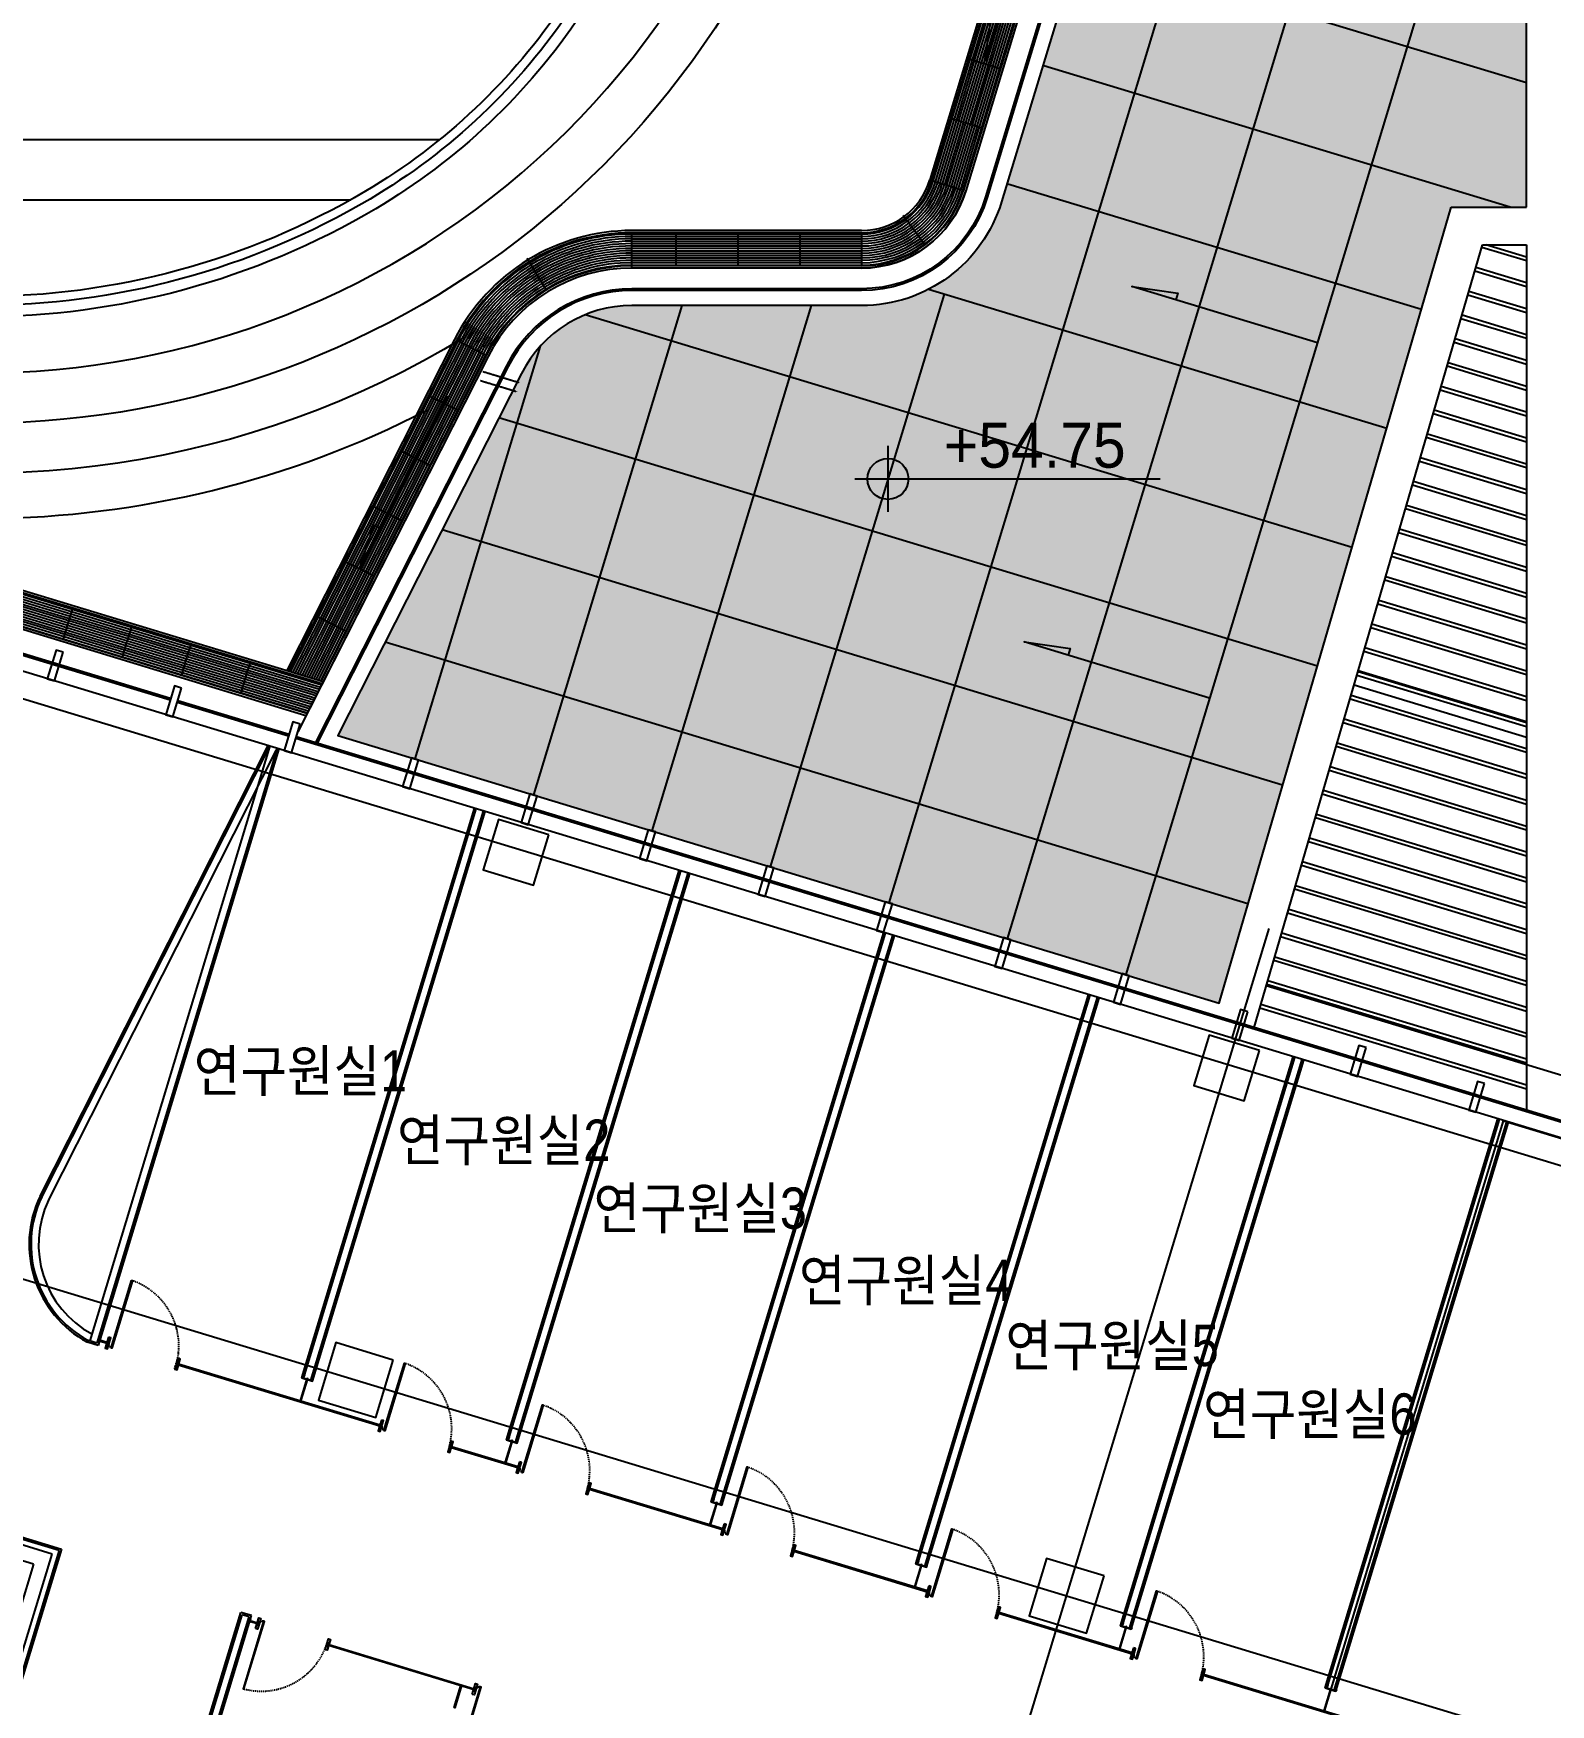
# Model space of a CAD drawing. Header units: metres. Extents: x 630750 to 860239, y 578133 to 726633.
# Drawn here: x 708704 to 728927, y 622355 to 644627 of the extents above; entities that cross this region are included whole.
import ezdxf
from ezdxf.enums import TextEntityAlignment as Align

# ---------------------------------------------------------------- set-up
doc = ezdxf.new("R2010")
doc.units = ezdxf.units.M
for name, pattern in [('DASHDOT', [25.4, 12.7, -6.35, 0, -6.35]), ('HID1', [0.375, 0.25, -0.125]), ('업무시설_xr-base$0$CONTINOUS', [0])]:
    doc.linetypes.add(name, pattern=pattern)
doc.layers.add('A-CEN-1', color=1, linetype='Continuous', plot=False)
for name, color, linetype in [('A-CON', 2, 'Continuous'), ('A-ELE-4', 4, 'Continuous'), ('A-ELE-6', 6, 'Continuous'), ('A-ELE-7', 7, 'Continuous'), ('A-ELE-8', 8, 'Continuous'), ('A-ELE-9', 9, 'Continuous'), ('A-ETC-1', 7, 'Continuous'), ('A-FIN-5', 8, 'Continuous'), ('A-FLOR-PATT', 23, 'Continuous'), ('A-HAT-253', 253, 'Continuous'), ('A-MULL', 7, 'Continuous'), ('A-ROM', 7, 'Continuous'), ('A-TXT-M', 3, 'Continuous'), ('A-WAL-BLK', 3, 'Continuous'), ('A-WAL-DW', 7, 'Continuous'), ('A-WALL-CONC', 2, 'Continuous'), ('A-WIN-GLASS', 4, 'Continuous'), ('A-트랜치', 252, 'Continuous'), ('ELE8', 8, 'Continuous'), ('INT', 117, 'Continuous'), ('KUK-DOOR', 4, 'Continuous'), ('KUK-DOOR-FRAME', 4, 'Continuous'), ('KUK-WALL-DRYWALL', 4, 'Continuous'), ('KUK-WALL-FIN 1', 30, 'Continuous'), ('KUK-WINDOW', 4, 'Continuous'), ('mk', 4, 'Continuous')]:
    doc.layers.add(name, color=color, linetype=linetype)
doc.layers.add('area', color=7, linetype='Continuous', true_color=0xc0a0de, plot=False)
doc.styles.add('돋움', font='')
doc.styles.get('돋움').set_extended_font_data('Dotum')

# ---------------------------------------------------------------- blocks, each defined once
blk = doc.blocks.new('MULLION_100X300')
blk.add_lwpolyline([(-100, -50), (-100, 50), (300, 50), (300, -50)], close=True)
blk = doc.blocks.new('SYM_1111')
at = {"layer": 'A-ETC-1'}
h = blk.add_hatch(color=256, dxfattribs=at)
h.paths.add_polyline_path([(-797294.3125, 1544796.3125), (-796884.4375, 1544796.3125), (-796884.4375, 1545206.1875, 0.4142135624)])
h.paths.add_polyline_path([(-796474.5625, 1544796.3125), (-796884.4375, 1544796.3125), (-796884.4375, 1544386.4375, 0.4142135624)])
for p, q in [((-796884.4375, 1545456.1875), (-796884.4375, 1544136.4375)), ((-797544.3125, 1544796.3125), (-791440.5, 1544796.3125))]:
    blk.add_line(p, q, dxfattribs=at)
blk.add_circle((-796884.4375, 1544796.3125), 409.875, dxfattribs=at)

msp = doc.modelspace()

# ---------------------------------------------------------------- hatches: boundary and pattern name
at = {"layer": 'A-HAT-253'}
h = msp.add_hatch(color=256, dxfattribs=at)
h.paths.add_polyline_path([(727603.3, 642310.2), (728604.4, 642310.2), (728604.4, 649410.2), (724149.9, 649410.2, 0.2263007), (723540.3, 648742.5), (721609.4, 642383.7, -0.3302788), (719743.6, 641000.2), (716681.9, 641000.2, 0.2825804), (715210.2, 640096.3), (712763.2, 635269.4), (724508.6, 631705.3)])
h.paths.add_polyline_path([(728604.4, 649410.2), (728604.4, 649487.4), (724545, 649487.4, 0.0967471), (724149.9, 649410.2)])
at = {"layer": 'A-트랜치'}
h = msp.add_hatch(dxfattribs=at)
h.set_pattern_fill('ANSI31', color=253, scale=10, angle=208.10919, style=0)
h.set_pattern_definition([(253.109188, (773133.173, -486239.103), (30.380311, -9.2249229), [])])
h.paths.add_polyline_path([(721413.6, 645077.3), (721173.9, 644287.8), (721594.9, 644160), (721834.6, 644949.4)])
h = msp.add_hatch(dxfattribs=at)
h.set_pattern_fill('ANSI31', color=253, scale=10, angle=208.10919, style=0)
h.set_pattern_definition([(253.109188, (772893.47, -487028.512), (30.380311, -9.2249229), [])])
h.paths.add_polyline_path([(721173.9, 644287.8), (720934.2, 643498.4), (721355.2, 643370.6), (721594.9, 644160)])
h = msp.add_hatch(dxfattribs=at)
h.set_pattern_fill('ANSI31', color=253, scale=10, angle=208.10919, style=0)
h.set_pattern_definition([(253.109188, (-420500.014, 584557.036), (30.380311, -9.2249229), [])])
h.paths.add_polyline_path([(720934.2, 643498.4), (720725.2, 642810.2), (721185.1, 642810.2), (721355.2, 643370.6)])
h.paths.add_polyline_path([(720725.2, 642810.2), (720681.3, 642665.5), (721102.3, 642537.6), (721185.1, 642810.2)])
h = msp.add_hatch(dxfattribs=at)
h.set_pattern_fill('ANSI31', color=253, scale=10, angle=135.00001, style=0)
h.set_pattern_definition([(180.0000128, (-350215.888, 263779.035), (7.1e-06, -31.75), [])])
h.paths.add_polyline_path([(717268.6, 641970.2), (716681.9, 641970.2), (716681.9, 641530.2), (717268.6, 641530.2)])
h = msp.add_hatch(dxfattribs=at)
h.set_pattern_fill('ANSI31', color=253, scale=10, angle=135.00001, style=0)
h.set_pattern_definition([(180.0000128, (-349390.888, 263779.035), (7.1e-06, -31.75), [])])
h.paths.add_polyline_path([(718093.6, 641970.2), (717268.6, 641970.2), (717268.6, 641530.2), (718093.6, 641530.2)])
h = msp.add_hatch(dxfattribs=at)
h.set_pattern_fill('ANSI31', color=253, scale=10, angle=135.00001, style=0)
h.set_pattern_definition([(180.0000128, (-348565.888, 263779.035), (7.1e-06, -31.75), [])])
h.paths.add_polyline_path([(718918.6, 641970.2), (718093.6, 641970.2), (718093.6, 641530.2), (718918.6, 641530.2)])
h = msp.add_hatch(dxfattribs=at)
h.set_pattern_fill('ANSI31', color=253, scale=10, angle=135.00001, style=0)
h.set_pattern_definition([(180.0000128, (-347740.888, 263779.035), (7.1e-06, -31.75), [])])
h.paths.add_polyline_path([(719743.6, 641970.2), (718918.6, 641970.2), (718918.6, 641530.2), (719743.6, 641530.2)])
h = msp.add_hatch(dxfattribs=at)
h.set_pattern_fill('ANSI31', color=253, scale=10, angle=18.11701, style=0)
h.set_pattern_definition([(63.117013, (859683.65, 1762752.71), (-28.3188357, 14.3563939), [])])
h.paths.add_polyline_path([(714345, 640534.9), (713972, 639799.1), (714364.4, 639600.1), (714737.5, 640336)])
h = msp.add_hatch(dxfattribs=at)
h.set_pattern_fill('ANSI31', color=253, scale=10, angle=18.11701, style=0)
h.set_pattern_definition([(63.117013, (859310.61, 1762016.866), (-28.3188357, 14.3563939), [])])
h.paths.add_polyline_path([(713972, 639799.1), (713598.9, 639063.2), (713991.4, 638864.3), (714364.4, 639600.1)])
h = msp.add_hatch(dxfattribs=at)
h.set_pattern_fill('ANSI31', color=253, scale=10, angle=18.11701, style=0)
h.set_pattern_definition([(63.117013, (858937.57, 1761281.023), (-28.3188357, 14.3563939), [])])
h.paths.add_polyline_path([(713598.9, 639063.2), (713225.9, 638327.4), (713618.4, 638128.4), (713991.4, 638864.3)])
h = msp.add_hatch(dxfattribs=at)
h.set_pattern_fill('ANSI31', color=253, scale=10, angle=18.11701, style=0)
h.set_pattern_definition([(63.117013, (858564.53, 1760545.18), (-28.3188357, 14.3563939), [])])
h.paths.add_polyline_path([(713225.9, 638327.4), (712852.9, 637591.5), (713245.3, 637392.6), (713618.4, 638128.4)])
h = msp.add_hatch(dxfattribs=at)
h.set_pattern_fill('ANSI31', color=253, scale=10, angle=18.11701, style=0)
h.set_pattern_definition([(63.117013, (858191.49, 1759809.335), (-28.3188357, 14.3563939), [])])
h.paths.add_polyline_path([(712852.9, 637591.5), (712479.8, 636855.7), (712872.3, 636656.7), (713245.3, 637392.6)])
h = msp.add_hatch(dxfattribs=at)
h.set_pattern_fill('ANSI31', color=253, scale=10, angle=118.12, style=0)
h.set_pattern_definition([(163.12, (-422078.924, 585036.144), (-9.2191899, -30.38205125), [])])
h.paths.add_polyline_path([(709227.7, 636969.2), (708438.2, 637208.7), (708310.4, 636787.7), (709099.9, 636548.2)])
h = msp.add_hatch(dxfattribs=at)
h.set_pattern_fill('ANSI31', color=253, scale=10, angle=118.12, style=0)
h.set_pattern_definition([(163.12, (-421289.47, 584796.59), (-9.2191899, -30.38205125), [])])
h.paths.add_polyline_path([(710017.1, 636729.6), (709227.7, 636969.2), (709099.9, 636548.2), (709889.3, 636308.6)])
h = msp.add_hatch(dxfattribs=at)
h.set_pattern_fill('ANSI31', color=253, scale=10, angle=18.11701, style=0)
h.set_pattern_definition([(63.117013, (-420500.014, 584557.036), (-28.3188357, 14.3563939), [])])
h.paths.add_polyline_path([(712109.9, 636126), (712537.4, 635996.2), (712872.3, 636656.7), (712479.8, 636855.7)])
h = msp.add_hatch(dxfattribs=at)
h.set_pattern_fill('ANSI31', color=253, scale=10, angle=118.12, style=0)
h.set_pattern_definition([(163.12, (-420500.014, 584557.036), (-9.2191899, -30.38205125), [])])
h.paths.add_polyline_path([(712552.8, 635960.2), (710017.1, 636729.6), (709889.3, 636308.6), (712350.8, 635561.7)])

# ---------------------------------------------------------------- linework, layer by layer
at = {"elevation": 0}
for points in [[(728604.4, 649987.4), (724545, 649987.4, 0.3302789), (723061.9, 648887.7), (721131, 642528.9, -0.3302788), (719743.6, 641500.2), (716681.9, 641500.2, 0.2825804), (714764.2, 640322.4), (712227.8, 635319.1)], [(728604.4, 642310.2), (728604.4, 649487.4), (724545, 649487.4, 0.3302789), (723540.3, 648742.5), (721609.4, 642383.7, -0.3302788), (719743.6, 641000.2), (716681.9, 641000.2, 0.2825804), (715210.2, 640096.3), (712763.2, 635269.4), (724508.6, 631705.3), (727603.3, 642310.2)]]:
    msp.add_lwpolyline(points, format="xyb", dxfattribs=at)
at = {"color": 251, "elevation": 0}
msp.add_lwpolyline([(697254.5, 643070.4, 0.0812718), (702220.5, 639512.7, 0.238135), (713953.5, 639607.7, 0.238135)], format="xyb", dxfattribs=at)
at = {"layer": 'A-CEN-1', "linetype": 'Continuous'}
for p, q in [((694392.6, 640060, 0), (741754.1, 625688.5, 0)), ((686992.6, 634572.3, 0), (739605.4, 618607.3, 0)), ((716718, 604829.5, 0), (725174.5, 632698.1, 0))]:
    msp.add_line(p, q, dxfattribs=at)
at = {"layer": 'A-CON', "elevation": 0}
for points in [[(715573.3, 633946.4), (714903.5, 634149.6), (714700.2, 633479.8), (715370.1, 633276.5)], [(725046.8, 631071.7), (724377, 631275), (724173.7, 630605.1), (724843.5, 630401.9)], [(713501.5, 626946.4), (712736, 627178.7), (712503.7, 626413.1), (713269.2, 626180.8)], [(722975, 624071.7), (722209.4, 624304), (721977.1, 623538.5), (722742.7, 623306.2)], [(722975, 624071.7), (722209.4, 624304), (721977.1, 623538.5), (722742.7, 623306.2)]]:
    msp.add_lwpolyline(points, close=True, dxfattribs=at)
at = {"layer": 'A-ELE-4'}
for p, q in [((728604.4, 635452.7, 0), (726364.1, 636132.5, 0)), ((728604.4, 635243.7, 0), (726308, 635940.5, 0))]:
    msp.add_line(p, q, dxfattribs=at)
at = {"layer": 'A-ELE-6'}
for p, q in [((728604.4, 641594.4, 0), (728010.3, 641774.7, 0)), ((728604.4, 641646.6, 0), (728065.3, 641810.2, 0)), ((728604.4, 641249.5, 0), (727917.8, 641457.9, 0)), ((728604.4, 641301.8, 0), (727931.8, 641505.9, 0)), ((728604.4, 640904.7, 0), (727825.6, 641141, 0)), ((728604.4, 640956.9, 0), (727839.6, 641189, 0)), ((728604.4, 640559.8, 0), (727733.2, 640824.2, 0)), ((728604.4, 640612.1, 0), (727747.2, 640872.2, 0)), ((728604.4, 640267.2, 0), (727655, 640555.3, 0)), ((728604.4, 640214.9, 0), (727640.5, 640507.4, 0)), ((728604.4, 639870.1, 0), (727548, 640190.6, 0)), ((728604.4, 639922.3, 0), (727562.5, 640238.5, 0)), ((728604.4, 639525.2, 0), (727455.6, 639873.8, 0)), ((728604.4, 639577.5, 0), (727470.1, 639921.7, 0)), ((728604.4, 639180.4, 0), (727363.1, 639557, 0)), ((728604.4, 639232.6, 0), (727377.6, 639604.9, 0)), ((728604.4, 638835.5, 0), (727270.7, 639240.2, 0)), ((728604.4, 638887.8, 0), (727285.2, 639288.1, 0)), ((728604.4, 638490.7, 0), (727178.5, 638923.3, 0)), ((728604.4, 638542.9, 0), (727192.5, 638971.3, 0)), ((728604.4, 638145.8, 0), (727086.3, 638606.5, 0)), ((728604.4, 638198.1, 0), (727100.3, 638654.5, 0)), ((728604.4, 637853.2, 0), (727007.8, 638337.7, 0)), ((728604.4, 637800.9, 0), (726993.8, 638289.7, 0)), ((728604.4, 637456.1, 0), (726901.1, 637972.9, 0)), ((728604.4, 637508.3, 0), (726915.6, 638020.8, 0)), ((728604.4, 637111.2, 0), (726808.7, 637656.1, 0)), ((728604.4, 637163.5, 0), (726823.2, 637704, 0)), ((728604.4, 636766.4, 0), (726716.2, 637339.3, 0)), ((728604.4, 636818.6, 0), (726730.7, 637387.2, 0)), ((728604.4, 636421.5, 0), (726623.8, 637022.5, 0)), ((728604.4, 636473.8, 0), (726638.3, 637070.4, 0)), ((728604.4, 636076.7, 0), (726531.3, 636705.7, 0)), ((728604.4, 636128.9, 0), (726545.8, 636753.6, 0)), ((728604.4, 635731.8, 0), (726438.9, 636388.9, 0)), ((728604.4, 635784, 0), (726452.9, 636436.9, 0)), ((728604.4, 635439.2, 0), (726360.7, 636120, 0)), ((728604.4, 635386.9, 0), (726346.7, 636072, 0)), ((728604.4, 635042.1, 0), (726254.2, 635755.2, 0)), ((728604.4, 635094.3, 0), (726268.2, 635803.2, 0)), ((728604.4, 634697.2, 0), (726161.5, 635438.5, 0)), ((728604.4, 634749.5, 0), (726176, 635486.3, 0)), ((728604.4, 634352.4, 0), (726069.1, 635121.7, 0)), ((728604.4, 634404.6, 0), (726083.6, 635169.5, 0)), ((728604.4, 634007.5, 0), (725976.6, 634804.9, 0)), ((728604.4, 634059.8, 0), (725991.1, 634852.7, 0)), ((728604.4, 633714.9, 0), (725898.7, 634535.9, 0)), ((728604.4, 633662.6, 0), (725884.2, 634488.1, 0)), ((728604.4, 633317.8, 0), (725791.7, 634171.3, 0)), ((728604.4, 633370, 0), (725806.2, 634219.1, 0)), ((728604.4, 633025.2, 0), (725713.3, 633902.5, 0)), ((728604.4, 632972.9, 0), (725699.3, 633854.5, 0)), ((728604.4, 632628.1, 0), (725607.1, 633537.6, 0)), ((728604.4, 632680.3, 0), (725621.1, 633585.6, 0)), ((728604.4, 632283.2, 0), (725514.6, 633220.8, 0)), ((728604.4, 632335.5, 0), (725528.6, 633268.8, 0)), ((728604.4, 631938.4, 0), (725421.9, 632904, 0)), ((728604.4, 631990.6, 0), (725436.4, 632951.9, 0)), ((728604.4, 631593.5, 0), (725329.5, 632587.2, 0)), ((728604.4, 631645.7, 0), (725344, 632635.1, 0)), ((728604.4, 631300.9, 0), (725251.5, 632318.3, 0)), ((728604.4, 631248.6, 0), (725237, 632270.4, 0)), ((728604.4, 630903.8, 0), (725144.6, 631953.6, 0)), ((728604.4, 630956, 0), (725159.1, 632001.5, 0)), ((728604.4, 630558.9, 0), (725052.1, 631636.8, 0)), ((728604.4, 630611.2, 0), (725066.6, 631684.7, 0))]:
    msp.add_line(p, q, dxfattribs=at)
at = {"layer": 'A-ELE-7'}
for p, q in [((727603.3, 642310.2, 0), (728604.4, 642310.2, 0)), ((724977, 631379.3, 0), (728020.9, 641810.2, 0)), ((728020.9, 641810.2, 0), (728604.4, 641810.2, 0)), ((728604.4, 641810.2, 0), (728604.4, 630278.5, 0))]:
    msp.add_line(p, q, dxfattribs=at)
at = {"layer": 'A-ELE-8', "color": 5}
msp.add_line((736102.7, 628605.2, 0), (725138.3, 631932.2, 0), dxfattribs=at)
at = {"layer": 'A-ELE-8', "elevation": 0}
for points in [[(728804.4, 654110.2), (728804.4, 649711.4), (724545, 649711.4, 0.3302789), (723325.9, 648807.6), (721395.1, 642448.7, -0.3302788), (719743.6, 641224.2), (716681.9, 641224.2, 0.2825804), (715010.4, 640197.6), (712464.7, 635176)], [(728828.4, 654110.2), (728828.4, 649687.4), (724545, 649687.4, 0.3302789), (723348.9, 648800.6), (721418.1, 642441.8, -0.3302788), (719743.6, 641200.2), (716681.9, 641200.2, 0.2825804), (715031.8, 640186.7), (712488, 635168.9)]]:
    msp.add_lwpolyline(points, format="xyb", dxfattribs=at)
at = {"layer": 'A-ELE-9', "elevation": 0}
msp.add_lwpolyline([(728355.8, 658910.2, -0.4233994), (722246.6, 651290.7, 0.2605716), (717504.2, 648020.1, -0.0331899), (715776.8, 645028.1, -0.1120204), (713129.8, 642523.6, -0.2738647), (702879, 642523.6, -0.0871086), (700716.5, 644376.3, -0.0871086)], format="xyb", dxfattribs=at)
at = {"layer": 'A-FLOR-PATT', "color": 253, "elevation": 0}
for points in [[(699943.6, 643893.7, 0.1314581), (703698.9, 640975.1, 0.4083216), (718119.7, 646669, -0.2513433), (722685.9, 650204.7, 0.4262954), (729279.1, 659873.8, 0.4262954)], [(722691.9, 649044.5, 0.1669534), (718074.2, 645148.5, -0.3648808), (703769, 640217.5, -0.1317762), (699406.1, 643397.4, -0.0681758), (697254.4, 646964.4)], [(714444, 640572.6, -0.4203144), (697254.4, 644950)]]:
    msp.add_lwpolyline(points, format="xyb", dxfattribs=at)
at = {"layer": 'A-WAL-BLK'}
for p, q in [((708955, 624361.2), (703758.9, 625937.9)), ((708705.5, 624227.9), (703892.2, 625688.4)), ((708346.6, 622356.4), (708955, 624361.2))]:
    msp.add_line(p, q, dxfattribs=at)
msp.add_lwpolyline([(708705.5, 624227.9), (708155.2, 622414.5)], dxfattribs=at)
at = {"layer": 'A-WAL-DW'}
msp.add_line((710655.4, 626967.7, 0), (710611.8, 626824.2, 0), dxfattribs=at)
at = {"layer": 'A-WAL-DW', "elevation": 0}
for points in [[(714117, 643210.2), (701904.4, 643210.2), (701904.4, 643200)], [(703075.5, 642410.2), (712933.3, 642410.2)]]:
    msp.add_lwpolyline(points, dxfattribs=at)
at = {"layer": 'A-WALL-CONC', "elevation": 0}
for points in [[(728504.4, 659622.9, -0.4524621), (722271.9, 651021.9, 0.2605716), (717746.5, 647900.9, -0.0331899), (716001.2, 644877.9, -0.1120204), (713267.3, 642291.3, -0.2738647), (702741.4, 642291.3, -0.0871086), (700508, 644204.7)], [(728460.2, 659034.7, -0.4281156), (722257.9, 651171.2, 0.2605716), (717611.9, 647967.1, -0.0331899), (715876.5, 644961.3, -0.1120204), (713190.9, 642420.3, -0.2738647), (702817.9, 642420.3, -0.0871086), (700623.9, 644300.1, -0.0871086)]]:
    msp.add_lwpolyline(points, format="xyb", dxfattribs=at)
at = {"layer": 'A-WIN-GLASS'}
for p, q in [((725096.2, 649487.4, 0), (720105.8, 633041.3, 0)), ((726820.5, 649487.4, 0), (721684.7, 632562.2, 0)), ((728544.8, 649487.4, 0), (723263.6, 632083.1, 0)), ((728604.4, 643969.6, 0), (722651.1, 645776.1, 0)), ((728390.6, 642310.2, 0), (722171.7, 644197.3, 0)), ((727205.1, 640945.7, 0), (721692.3, 642618.5, 0)), ((726742.8, 639361.7, 0), (720633.9, 641215.4, 0)), ((717348, 641000.2, 0), (715369.1, 634478.6, 0)), ((719072.3, 641000.2, 0), (716948, 633999.5, 0)), ((720842.6, 641152, 0), (718526.9, 633520.4, 0)), ((726280.6, 637777.6, 0), (716060.6, 640878.8, 0)), ((715459.2, 640458.2, 0), (713790.2, 634957.7, 0)), ((710533.4, 635762, 0), (696778.5, 639935.9, 0)), ((710526.4, 635739.1, 0), (696778.5, 639910.8, 0)), ((725818.3, 636193.6, 0), (714909.8, 639503.7, 0)), ((725356.1, 634609.6, 0), (714152.2, 638009.3, 0)), ((724893.8, 633025.6, 0), (713394.6, 636514.9, 0)), ((712105.3, 635260, 0), (710622.1, 635710, 0)), ((712112.3, 635282.9, 0), (710629.1, 635733, 0)), ((735502.7, 628160.2, 0), (712201, 635230.9, 0)), ((735526.7, 628178, 0), (712208, 635253.9, 0))]:
    msp.add_line(p, q, dxfattribs=at)
at = {"layer": 'A-WIN-GLASS', "color": 9}
for p, q in [((712047.3, 635068.6, 0), (696554.4, 639769.8, 0)), ((735346.7, 627998.6, 0), (712047.3, 635068.6, 0))]:
    msp.add_line(p, q, dxfattribs=at)
at = {"layer": 'A-트랜치', "color": 253}
for p, q in [((722583.4, 649033, 0), (720652.6, 642674.2, 0)), ((722612.1, 649024.3, 0), (720681.3, 642665.5, 0)), ((723033.1, 648896.5, 0), (721102.3, 642537.6, 0)), ((723061.8, 648887.7, 0), (721131, 642528.9, 0)), ((721173.9, 644287.8, 0), (721594.9, 644160, 0)), ((720934.2, 643498.4, 0), (721355.2, 643370.6, 0)), ((720681.3, 642665.5, 0), (721102.3, 642537.6, 0)), ((720297.5, 642203.2, 0), (720589.3, 641809.6, 0)), ((719743.6, 642000.2, 0), (716681.9, 642000.2, 0)), ((719743.6, 641970.2, 0), (716681.9, 641970.2, 0)), ((716681.9, 641500.2, 0), (716681.9, 641970.2, 0)), ((717268.6, 641970.2, 0), (717268.6, 641530.2, 0)), ((718093.6, 641970.2, 0), (718093.6, 641530.2, 0)), ((718918.6, 641970.2, 0), (718918.6, 641530.2, 0)), ((719743.6, 641970.2, 0), (719743.6, 641530.2, 0)), ((715540.9, 641207.8, 0), (715284.5, 641625.3, 0)), ((719743.6, 641530.2, 0), (716681.9, 641530.2, 0)), ((719743.6, 641500.2, 0), (716681.9, 641500.2, 0)), ((712552.8, 635960.2, 0), (697114.4, 640644.9, 0)), ((712552.8, 635960.2, 0), (697114.4, 640644.9, 0)), ((714318.3, 640548.5, 0), (712080.7, 636134.8, 0)), ((712566.6, 635987.4, 0), (697584.4, 640533.6, 0)), ((712566.6, 635987.4, 0), (697584.4, 640533.6, 0)), ((714345, 640534.9, 0), (712109.9, 636126, 0)), ((714764.2, 640322.4, 0), (712337, 635534.5, 0)), ((714737.5, 640336, 0), (712537.4, 635996.2, 0)), ((714737.5, 640336, 0), (714345, 640534.9, 0)), ((712337, 635534.5, 0), (697084.4, 640162.8, 0)), ((712337, 635534.5, 0), (697084.4, 640162.8, 0)), ((712350.8, 635561.7, 0), (697114.4, 640185.1, 0)), ((712350.8, 635561.7, 0), (697114.4, 640185.1, 0)), ((714364.4, 639600.1, 0), (713972, 639799.1, 0)), ((713991.4, 638864.3, 0), (713598.9, 639063.2, 0)), ((713618.4, 638128.4, 0), (713225.9, 638327.4, 0)), ((713245.3, 637392.6, 0), (712852.9, 637591.5, 0)), ((709099.9, 636548.2, 0), (709227.7, 636969.2, 0)), ((712872.3, 636656.7, 0), (712479.8, 636855.7, 0)), ((709889.3, 636308.6, 0), (710017.1, 636729.6, 0)), ((710678.8, 636069, 0), (710806.6, 636490.1, 0)), ((711468.2, 635829.5, 0), (711596, 636250.5, 0))]:
    msp.add_line(p, q, dxfattribs=at)
for centre, radius, start, end in [((719743.6, 642950.2, 0), 950, 270.00001, 343.10919), ((719743.6, 642950.2, 0), 980, 270.00001, 343.10919), ((719743.6, 642950.2, 0), 996.8, 270.00001, 343.10919), ((719743.6, 642950.2, 0), 1028.6, 270.00001, 343.10919), ((719743.6, 642950.2, 0), 1060.4, 270.00001, 343.10919), ((719743.6, 642950.2, 0), 1092.2, 270.00001, 343.10919), ((719743.6, 642950.2, 0), 1124, 270.00001, 343.10919), ((719743.6, 642950.2, 0), 1155.8, 270.00001, 343.10919), ((719743.6, 642950.2, 0), 1187.6, 270.00001, 343.10919), ((719743.6, 642950.2, 0), 1219.4, 270.00001, 343.10919), ((719743.6, 642950.2, 0), 1251.2, 270.00001, 343.10919), ((719743.6, 642950.2, 0), 1283, 270.00001, 343.10919), ((719743.6, 642950.2, 0), 1314.8, 270.00001, 343.10919), ((719743.6, 642950.2, 0), 1346.6, 270.00001, 343.10919), ((719743.6, 642950.2, 0), 1378.4, 270.00001, 343.10919), ((719743.6, 642950.2, 0), 1410.2, 270.00001, 343.10919), ((719743.6, 642950.2, 0), 1420, 270.00001, 343.10919), ((719743.6, 642950.2, 0), 1450, 270.00001, 343.10919), ((716681.9, 639350.2, 0), 2650, 90.00001, 153.11701), ((716681.9, 639350.2, 0), 2620, 90.00001, 153.11701), ((716681.9, 639350.2, 0), 2603.2, 90.00001, 153.11701), ((716681.9, 639350.2, 0), 2571.4, 90.00001, 153.11701), ((716681.9, 639350.2, 0), 2539.6, 90.00001, 153.11701), ((716681.9, 639350.2, 0), 2507.8, 90.00001, 153.11701), ((716681.9, 639350.2, 0), 2476, 90.00001, 153.11701), ((716681.9, 639350.2, 0), 2444.2, 90.00001, 153.11701), ((716681.9, 639350.2, 0), 2412.4, 90.00001, 153.11701), ((716681.9, 639350.2, 0), 2380.6, 90.00001, 153.11701), ((716681.9, 639350.2, 0), 2348.8, 90.00001, 153.11701), ((716681.9, 639350.2, 0), 2317, 90.00001, 153.11701), ((716681.9, 639350.2, 0), 2285.2, 90.00001, 153.11701), ((716681.9, 639350.2, 0), 2253.4, 90.00001, 153.11701), ((716681.9, 639350.2, 0), 2221.6, 90.00001, 153.11701), ((716681.9, 639350.2, 0), 2189.8, 90.00001, 153.11701), ((716681.9, 639350.2, 0), 2180, 90.00001, 153.11701), ((716681.9, 639350.2, 0), 2150, 90.00001, 153.11701)]:
    msp.add_arc(centre, radius, start, end, dxfattribs=at)
at = {"layer": 'area', "ltscale": 0.7, "elevation": 0}
msp.add_lwpolyline([(735346.7, 627998.6), (735346.7, 609769.1), (723584.5, 613337.9), (726258.1, 622151.5), (725912.8, 622266.8), (728300.8, 630136.6), (735346.7, 627998.6)], dxfattribs=at)
at = {"layer": 'ELE8', "linetype": 'HID1'}
for p, q in [((714695.5, 640122, 0), (715173.9, 639976.7, 0)), ((714659.1, 640002.4, 0), (715137.6, 639857.1, 0))]:
    msp.add_line(p, q, dxfattribs=at)
at = {"layer": 'INT', "linetype": 'HID1', "ltscale": 3, "elevation": 0}
msp.add_lwpolyline([(710626.7, 626976.6), (710583.2, 626833.1), (710611.9, 626824.4), (710624.9, 626867.4), (710624.9, 626867.4), (710642.4, 626924.8), (710642.4, 626924.8), (710655.4, 626967.9)], close=True, dxfattribs=at)
at = {"layer": 'KUK-DOOR', "color": 4, "elevation": 0}
for points in [[(709740.1, 627108.6), (710012.7, 628008.3), (710024.1, 628004.8), (709751.6, 627105.2)], [(713376.8, 626006.6), (713649.3, 626906.3), (713660.8, 626902.8), (713388.2, 626003.2)], [(715216.9, 625449.5), (715489.4, 626349.1), (715500.9, 626345.7), (715228.4, 625446)], [(717945.2, 624623), (718217.8, 625522.6), (718229.3, 625519.1), (717956.7, 624619.5)], [(720673.6, 623796.4), (720946.2, 624696.1), (720957.6, 624692.6), (720685.1, 623793)], [(723402, 622969.9), (723674.5, 623869.5), (723686, 623866.1), (723413.5, 622966.4)], [(711770.9, 623466.3), (711498.4, 622566.6), (711509.9, 622563.2), (711782.4, 623462.8)], [(714660.5, 622589.8), (714387.9, 621690.2), (714399.4, 621686.7), (714671.9, 622586.4)]]:
    msp.add_lwpolyline(points, close=True, dxfattribs=at)
at = {"layer": 'KUK-DOOR', "color": 1, "linetype": 'DASHDOT', "ltscale": 0.11}
for centre in [(709760.4, 627154.7, 0), (713397, 626052.8, 0), (715237, 625495.3, 0), (717965.4, 624668.8, 0), (720693.8, 623842.3, 0), (711762.2, 623416.7, 0), (723422.1, 623015.7, 0), (714651.7, 622540.3, 0)]:
    msp.add_circle(centre, 5, dxfattribs=at)
at = {"layer": 'KUK-DOOR', "color": 1, "linetype": 'DASHDOT'}
for centre, start, end in [((709721.5, 627134.2, 0), 345.07093, 70.83406), ((713358.2, 626032.2, 0), 345.07093, 70.83406), ((715198.3, 625475, 0), 345.07093, 70.83406), ((717926.7, 624648.5, 0), 345.07093, 70.83406), ((720655, 623822, 0), 345.07093, 70.83406), ((723383.4, 622995.4, 0), 345.07093, 70.83406), ((711741.3, 623455.3, 0), 255.45848, 341.22161)]:
    msp.add_arc(centre, 921.7, start, end, dxfattribs=at)
at = {"layer": 'KUK-DOOR', "color": 1, "linetype": 'DASHDOT', "ltscale": 0.11}
for centre, start, end in [((709760.4, 627154.7, 0), 163.14626, 253.14626), ((713397, 626052.8, 0), 163.14626, 253.14626), ((715237, 625495.3, 0), 163.14626, 253.14626), ((717965.4, 624668.8, 0), 163.14626, 253.14626), ((720693.8, 623842.3, 0), 163.14626, 253.14626), ((711762.2, 623416.7, 0), 73.14628, 163.14628), ((723422.1, 623015.7, 0), 163.14626, 253.14626), ((714651.7, 622540.3, 0), 73.14628, 163.14628)]:
    msp.add_arc(centre, 50, start, end, dxfattribs=at)
at = {"layer": 'KUK-DOOR-FRAME', "elevation": 0}
for points in [[(709705.5, 627249.7), (709662, 627106.2), (709690.8, 627097.5), (709722.1, 627200.8), (709722.1, 627200.8), (709734.3, 627241), (709705.5, 627249.7)], [(710633.9, 626968.5), (710621.7, 626928.3), (710621.7, 626928.3), (710590.4, 626824.9), (710619.1, 626816.2), (710662.6, 626959.8), (710633.9, 626968.5)], [(713342.2, 626147.7), (713298.7, 626004.2), (713327.4, 625995.5), (713358.7, 626098.8), (713358.7, 626098.8), (713370.9, 626139), (713342.2, 626147.7)], [(714270.5, 625866.5), (714258.3, 625826.3), (714258.3, 625826.3), (714227, 625722.9), (714255.7, 625714.2), (714299.2, 625857.8), (714270.5, 625866.5)], [(715182.3, 625590.6), (715138.8, 625447), (715167.5, 625438.3), (715198.8, 625541.7), (715198.8, 625541.7), (715211, 625581.9), (715182.3, 625590.6)], [(716110.6, 625309.4), (716098.4, 625269.2), (716098.4, 625269.2), (716067.1, 625165.8), (716095.8, 625157.1), (716139.3, 625300.7), (716110.6, 625309.4)], [(717910.7, 624764.1), (717867.2, 624620.5), (717895.9, 624611.8), (717927.2, 624715.2), (717927.2, 624715.2), (717939.4, 624755.4), (717910.7, 624764.1)], [(718839, 624482.8), (718826.8, 624442.6), (718826.8, 624442.6), (718795.5, 624339.3), (718824.2, 624330.6), (718867.7, 624474.1), (718839, 624482.8)], [(720639, 623937.5), (720595.6, 623794), (720624.3, 623785.3), (720655.6, 623888.6), (720655.6, 623888.6), (720667.8, 623928.8), (720639, 623937.5)], [(721567.4, 623656.3), (721555.2, 623616.1), (721555.2, 623616.1), (721523.9, 623512.7), (721552.6, 623504), (721596.1, 623647.6), (721567.4, 623656.3)], [(711663.9, 623368.1), (711707.4, 623511.6), (711736.1, 623503), (711704.8, 623399.6), (711704.8, 623399.6), (711692.6, 623359.4), (711663.9, 623368.1)], [(712592.2, 623086.9), (712604.4, 623127.1), (712604.4, 623127.1), (712635.7, 623230.4), (712664.4, 623221.7), (712620.9, 623078.2), (712592.2, 623086.9)], [(723367.4, 623111), (723323.9, 622967.4), (723352.6, 622958.7), (723384, 623062.1), (723384, 623062.1), (723396.1, 623102.3), (723367.4, 623111)], [(724295.8, 622829.8), (724283.6, 622789.6), (724283.6, 622789.6), (724252.3, 622686.2), (724281, 622677.5), (724324.5, 622821.1), (724295.8, 622829.8)], [(714553.4, 622491.7), (714596.9, 622635.2), (714625.6, 622626.5), (714594.3, 622523.2), (714594.3, 622523.2), (714582.1, 622483), (714553.4, 622491.7)]]:
    msp.add_lwpolyline(points, dxfattribs=at)
at = {"layer": 'KUK-WALL-DRYWALL'}
for p, q in [((708815.7, 629119.5, 0), (711856.2, 635126.6, 0)), ((708904.9, 629074.3, 0), (711945.4, 635081.4, 0)), ((711857.8, 635130.6, 0), (709455.7, 627201, 0)), ((711953.5, 635101.6, 0), (709551.4, 627172, 0)), ((712304.5, 626702.7, 0), (714607.3, 634291.8, 0)), ((712400.2, 626673.7, 0), (714703, 634262.7, 0)), ((715033.6, 625875.9, 0), (717336.1, 633463.7, 0)), ((715129.3, 625846.9, 0), (717431.8, 633434.7, 0)), ((717762, 625049.4, 0), (720064.1, 632635.9, 0)), ((717857.7, 625020.4, 0), (720159.8, 632606.9, 0)), ((720490.4, 624222.9, 0), (722792.1, 631808.2, 0)), ((720586.1, 624193.9, 0), (722887.8, 631779.1, 0)), ((723218.8, 623396.3, 0), (725520.1, 630980.4, 0)), ((723314.5, 623367.3, 0), (725615.8, 630951.3, 0)), ((725947.1, 622569.8, 0), (728248.1, 630152.6, 0)), ((726042.8, 622540.8, 0), (728343.8, 630123.5, 0)), ((709455.7, 627201, 0), (709436.5, 627206.3, 0)), ((709551.4, 627172, 0), (709455.7, 627201, 0)), ((703493.6, 626096.8), (709048.5, 624411.1)), ((709048.5, 624411.1), (708418.4, 622334.6)), ((709678.2, 617589.3, 0), (711484.8, 623553, 0)), ((709773.9, 617560.3, 0), (711580.5, 623524, 0)), ((711580.5, 623524, 0), (711484.8, 623553, 0))]:
    msp.add_line(p, q, dxfattribs=at)
for radius in [1458.9, 1358.9]:
    msp.add_arc((710131.3, 628489.1, 0), radius, 154.37767, 241.5562, dxfattribs=at)
at = {"layer": 'KUK-WALL-FIN 1'}
for p, q in [((708793.4, 629130.8, 0), (711833.9, 635137.9, 0)), ((711977.4, 635094.3, 0), (709568.1, 627140.9, 0)), ((712280.5, 626710, 0), (714583.4, 634299, 0)), ((712424.1, 626666.5, 0), (714726.9, 634255.5, 0)), ((715009.7, 625883.2, 0), (717312.2, 633471, 0)), ((715153.3, 625839.7, 0), (717455.7, 633427.4, 0)), ((717738.1, 625056.7, 0), (720040.2, 632643.2, 0)), ((717881.6, 625013.2, 0), (720183.7, 632599.7, 0)), ((720466.5, 624230.1, 0), (722768.2, 631815.4, 0)), ((720610, 624186.6, 0), (722911.7, 631771.9, 0)), ((723194.8, 623403.6, 0), (725496.2, 630987.6, 0)), ((723338.4, 623360.1, 0), (725639.7, 630944.1, 0)), ((725923.2, 622577.1, 0), (728224.1, 630159.8, 0)), ((726066.8, 622533.6, 0), (728367.7, 630116.3, 0)), ((709568.1, 627140.9, 0), (709424.5, 627184.4, 0)), ((703510.4, 626117.8), (709079.7, 624427.8)), ((709079.7, 624427.8), (708445.2, 622336.9)), ((709647.1, 617572.7, 0), (711468.1, 623584.1, 0)), ((709816.4, 617614.3, 0), (711611.7, 623540.6, 0)), ((711611.7, 623540.6, 0), (711468.1, 623584.1, 0))]:
    msp.add_line(p, q, dxfattribs=at)
at = {"layer": 'KUK-WALL-FIN 1', "color": 8}
for p, q in [((709581.3, 627201.7, 0), (709585.4, 627215.1, 0)), ((709582.2, 627204.6, 1192.4), (709687.4, 627172.6, 3419.7)), ((709584.5, 627212.2, -888.5), (709689.7, 627180.3, 3421.4)), ((709686.5, 627169.8, 0), (709690.6, 627183.2, 0)), ((710634, 626882.8, 0), (710638.1, 626896.2, 0)), ((710634.9, 626885.6, 1192.4), (713324.1, 626070.9, 3419.7)), ((710637.2, 626893.3, -888.5), (713326.5, 626078.6, 3421.4)), ((713323.3, 626068.1, 0), (713327.3, 626081.5, 0)), ((714270.8, 625781.1, 0), (714274.8, 625794.4, 0)), ((714271.6, 625783.9, 1192.4), (715164.2, 625513.5, -1.6)), ((714273.9, 625791.6, -888.5), (715166.5, 625521.2, 0)), ((715163.3, 625510.6, 0), (715167.3, 625524, 0)), ((716110.7, 625223.6, 0), (716114.8, 625237, 0)), ((716111.6, 625226.5, 1192.4), (717892.5, 624686.9, -1.6)), ((716113.9, 625234.1, -888.5), (717894.8, 624694.6, 0)), ((717891.6, 624684, 0), (717895.7, 624697.4, 0)), ((718839.1, 624397, 0), (718843.2, 624410.4, 0)), ((718840, 624399.9, 1192.4), (720620.9, 623860.4, -1.6)), ((718842.3, 624407.6, -888.5), (720623.2, 623868.1, 0)), ((720620, 623857.5, 0), (720624.1, 623870.9, 0)), ((711587.2, 623477, 0), (711583.1, 623463.6, 0)), ((711584, 623466.5, -888.5), (711689.3, 623434.6, 3421.4)), ((711586.3, 623474.1, 1192.4), (711691.6, 623442.3, 3419.7)), ((711692.4, 623445.1, 0), (711688.4, 623431.7, 0)), ((721567.5, 623570.5, 0), (721571.6, 623583.9, 0)), ((721568.4, 623573.4, 1192.4), (723349.3, 623033.9, -1.6)), ((721570.7, 623581, -888.5), (723351.6, 623041.5, 0)), ((712639.9, 623158.1, 0), (712635.9, 623144.7, 0)), ((712636.7, 623147.6, -888.5), (714578.7, 622558, 3421.4)), ((712639, 623155.2, 1192.4), (714581, 622565.6, 3419.7)), ((723348.4, 623031, 0), (723352.5, 623044.4, 0)), ((724295.9, 622744, 0), (724299.9, 622757.4, 0)), ((724296.8, 622746.8, 1192.4), (726259.4, 622152.2, -1.6)), ((724299.1, 622754.5, -888.5), (726261.7, 622159.8, 0)), ((714582, 622568.7, 0), (714577.9, 622555.3, 0))]:
    msp.add_line(p, q, dxfattribs=at)
at = {"layer": 'KUK-WALL-FIN 1', "color": 4, "elevation": 0}
for points in [[(709595.4, 627230.9), (709576.2, 627236.7), (709561.7, 627188.8), (709580.9, 627183), (709586.1, 627200.3), (709576.5, 627203.2), (709580.6, 627216.6), (709590.1, 627213.7)], [(709691, 627201.9), (709710.2, 627196.1), (709695.7, 627148.2), (709676.5, 627154), (709681.8, 627171.2), (709691.3, 627168.3), (709695.4, 627181.7), (709685.8, 627184.6)], [(710648.1, 626911.9), (710629, 626917.7), (710614.4, 626869.9), (710633.6, 626864.1), (710638.8, 626881.3), (710629.2, 626884.2), (710633.3, 626897.6), (710642.9, 626894.7)], [(713327.8, 626100.1), (713346.9, 626094.3), (713332.4, 626046.5), (713313.3, 626052.3), (713318.5, 626069.5), (713328.1, 626066.6), (713332.1, 626080), (713322.6, 626082.9)], [(714284.8, 625810.2), (714265.7, 625816), (714251.2, 625768.2), (714270.3, 625762.4), (714275.5, 625779.6), (714266, 625782.5), (714270, 625795.9), (714279.6, 625793)], [(715167.8, 625542.6), (715186.9, 625536.8), (715172.4, 625489), (715153.3, 625494.8), (715158.5, 625512), (715168.1, 625509.1), (715172.1, 625522.5), (715162.5, 625525.4)], [(716124.8, 625252.7), (716105.7, 625258.5), (716091.2, 625210.7), (716110.3, 625204.9), (716115.5, 625222.1), (716106, 625225), (716110, 625238.4), (716119.6, 625235.5)], [(717896.1, 624716.1), (717915.3, 624710.3), (717900.8, 624662.5), (717881.6, 624668.3), (717886.9, 624685.5), (717896.4, 624682.6), (717900.5, 624696), (717890.9, 624698.9)], [(718853.2, 624426.2), (718834.1, 624432), (718819.5, 624384.1), (718838.7, 624378.3), (718843.9, 624395.6), (718834.3, 624398.5), (718838.4, 624411.9), (718848, 624409)], [(720624.5, 623889.6), (720643.7, 623883.8), (720629.2, 623835.9), (720610, 623841.7), (720615.2, 623859), (720624.8, 623856.1), (720628.9, 623869.5), (720619.3, 623872.4)], [(711582.7, 623444.9), (711563.5, 623450.7), (711578, 623498.5), (711597.2, 623492.7), (711592, 623475.5), (711582.4, 623478.4), (711578.3, 623465), (711587.9, 623462.1)], [(711678.4, 623416), (711697.5, 623410.2), (711712, 623458), (711692.9, 623463.8), (711687.7, 623446.6), (711697.2, 623443.7), (711693.2, 623430.3), (711683.6, 623433.2)], [(721581.6, 623599.7), (721562.4, 623605.5), (721547.9, 623557.6), (721567.1, 623551.8), (721572.3, 623569), (721562.7, 623571.9), (721566.8, 623585.3), (721576.3, 623582.4)], [(712635.4, 623126), (712616.3, 623131.8), (712630.8, 623179.7), (712649.9, 623173.9), (712644.7, 623156.6), (712635.1, 623159.5), (712631.1, 623146.1), (712640.6, 623143.2)], [(723352.9, 623063), (723372, 623057.3), (723357.5, 623009.4), (723338.4, 623015.2), (723343.6, 623032.4), (723353.2, 623029.5), (723357.2, 623042.9), (723347.7, 623045.8)], [(724309.9, 622773.1), (724290.8, 622778.9), (724276.3, 622731.1), (724295.4, 622725.3), (724300.7, 622742.5), (724291.1, 622745.4), (724295.2, 622758.8), (724304.7, 622755.9)], [(714567.9, 622539.5), (714587, 622533.7), (714601.5, 622581.6), (714582.4, 622587.4), (714577.2, 622570.2), (714586.8, 622567.3), (714582.7, 622553.9), (714573.1, 622556.8)]]:
    msp.add_lwpolyline(points, close=True, dxfattribs=at)
at = {"layer": 'KUK-WALL-FIN 1', "color": 8, "elevation": 0}
for points in [[(709593.4, 627229.8), (709577.3, 627234.7), (709563.7, 627189.9), (709579.8, 627185), (709584.1, 627199.2), (709574.5, 627202.1), (709579.5, 627218.6), (709589.1, 627215.7)], [(709692.1, 627199.9), (709708.2, 627195), (709694.6, 627150.2), (709678.5, 627155.1), (709682.8, 627169.2), (709692.4, 627166.3), (709697.4, 627182.8), (709687.8, 627185.7)], [(710646.1, 626910.9), (710630, 626915.7), (710616.4, 626871), (710632.5, 626866.1), (710636.8, 626880.2), (710627.2, 626883.1), (710632.2, 626899.6), (710641.8, 626896.7)], [(713328.8, 626098.1), (713344.9, 626093.3), (713331.3, 626048.5), (713315.3, 626053.4), (713319.6, 626067.5), (713329.1, 626064.6), (713334.1, 626081.1), (713324.5, 626084)], [(714282.8, 625809.2), (714266.8, 625814), (714253.2, 625769.2), (714269.3, 625764.4), (714273.6, 625778.5), (714264, 625781.4), (714269, 625797.9), (714278.5, 625795)], [(715168.8, 625540.7), (715184.9, 625535.8), (715171.3, 625491), (715155.3, 625495.9), (715159.6, 625510), (715169.1, 625507.1), (715174.1, 625523.6), (715164.5, 625526.5)], [(716122.8, 625251.7), (716106.7, 625256.5), (716093.2, 625211.7), (716109.2, 625206.9), (716113.5, 625221), (716104, 625223.9), (716109, 625240.4), (716118.5, 625237.5)], [(717897.2, 624714.1), (717913.3, 624709.2), (717899.7, 624664.5), (717883.6, 624669.3), (717887.9, 624683.5), (717897.5, 624680.6), (717902.5, 624697.1), (717892.9, 624700)], [(718851.2, 624425.1), (718835.1, 624430), (718821.5, 624385.2), (718837.6, 624380.3), (718841.9, 624394.5), (718832.3, 624397.4), (718837.3, 624413.9), (718846.9, 624411)], [(720625.6, 623887.6), (720641.7, 623882.7), (720628.1, 623837.9), (720612, 623842.8), (720616.3, 623857), (720625.9, 623854.1), (720630.9, 623870.5), (720621.3, 623873.4)], [(711581.6, 623446.9), (711565.5, 623451.8), (711579.1, 623496.5), (711595.2, 623491.7), (711590.9, 623477.5), (711581.3, 623480.4), (711576.3, 623463.9), (711585.9, 623461.1)], [(711680.4, 623417), (711696.5, 623412.2), (711710, 623456.9), (711693.9, 623461.8), (711689.7, 623447.7), (711699.2, 623444.8), (711694.2, 623428.3), (711684.7, 623431.2)], [(721579.6, 623598.6), (721563.5, 623603.5), (721549.9, 623558.7), (721566, 623553.8), (721570.3, 623568), (721560.7, 623570.9), (721565.7, 623587.3), (721575.3, 623584.4)], [(712634.4, 623128), (712618.3, 623132.9), (712631.8, 623177.7), (712647.9, 623172.8), (712643.6, 623158.6), (712634.1, 623161.5), (712629.1, 623145.1), (712638.7, 623142.2)], [(723354, 623061.1), (723370, 623056.2), (723356.5, 623011.4), (723340.4, 623016.3), (723344.7, 623030.4), (723354.3, 623027.5), (723359.2, 623044), (723349.7, 623046.9)], [(724308, 622772.1), (724291.9, 622776.9), (724278.3, 622732.2), (724294.4, 622727.3), (724298.7, 622741.4), (724289.1, 622744.3), (724294.1, 622760.8), (724303.7, 622757.9)], [(714569.9, 622540.6), (714586, 622535.7), (714599.5, 622580.5), (714583.5, 622585.4), (714579.2, 622571.2), (714588.7, 622568.3), (714583.8, 622551.9), (714574.2, 622554.8)]]:
    msp.add_lwpolyline(points, close=True, dxfattribs=at)
at = {"layer": 'KUK-WALL-FIN 1', "color": 4, "elevation": 0}
for points in [[(709582.8, 627203.3), (709686.2, 627172), (709687.4, 627172.6), (709689.7, 627180.3), (709689.1, 627181.6), (709585.7, 627212.9), (709584.5, 627212.2), (709582.2, 627204.6), (709582.8, 627203.3)], [(710635.6, 626884.4), (713322.9, 626070.3), (713324.1, 626070.9), (713326.5, 626078.6), (713325.8, 626079.8), (710638.5, 626893.9), (710637.2, 626893.3), (710634.9, 626885.6), (710635.6, 626884.4)], [(714272.3, 625782.7), (715162.9, 625512.9), (715164.2, 625513.5), (715166.5, 625521.2), (715165.8, 625522.4), (714275.2, 625792.2), (714273.9, 625791.6), (714271.6, 625783.9), (714272.3, 625782.7)], [(716112.3, 625225.2), (717891.3, 624686.3), (717892.5, 624686.9), (717894.8, 624694.6), (717894.2, 624695.8), (716115.2, 625234.8), (716113.9, 625234.1), (716111.6, 625226.5), (716112.3, 625225.2)], [(718840.7, 624398.7), (720619.7, 623859.7), (720620.9, 623860.4), (720623.2, 623868.1), (720622.6, 623869.3), (718843.6, 624408.2), (718842.3, 624407.6), (718840, 624399.9), (718840.7, 624398.7)], [(711587.5, 623474.8), (711690.9, 623443.5), (711691.6, 623442.3), (711689.3, 623434.6), (711688, 623433.9), (711584.7, 623465.2), (711584, 623466.5), (711586.3, 623474.1), (711587.5, 623474.8)], [(721569, 623572.1), (723348, 623033.2), (723349.3, 623033.9), (723351.6, 623041.5), (723350.9, 623042.8), (721571.9, 623581.7), (721570.7, 623581), (721568.4, 623573.4), (721569, 623572.1)], [(712640.3, 623155.9), (714580.4, 622566.9), (714581, 622565.6), (714578.7, 622558), (714577.5, 622557.3), (712637.4, 623146.3), (712636.7, 623147.6), (712639, 623155.2), (712640.3, 623155.9)], [(724297.4, 622745.6), (726258.1, 622151.5), (726259.4, 622152.2), (726261.7, 622159.8), (726261, 622161.1), (724300.3, 622755.2), (724299.1, 622754.5), (724296.8, 622746.8), (724297.4, 622745.6)]]:
    msp.add_lwpolyline(points, dxfattribs=at)
at = {"layer": 'KUK-WALL-FIN 1', "color": 3, "linetype": '업무시설_xr-base$0$CONTINOUS', "elevation": 0}
for points in [[(712280.5, 626710), (712347.5, 626689.7), (712350.4, 626699.2), (712360, 626696.3), (712357.1, 626686.8), (712424.1, 626666.5), (712431.3, 626690.4), (712409, 626697.2), (712416.2, 626721.1), (712414.7, 626721.6), (712407, 626696.1), (712429.4, 626689.3), (712423, 626668.5), (712359.1, 626687.8), (712362, 626697.4), (712349.4, 626701.2), (712346.5, 626691.7), (712282.5, 626711), (712288.9, 626731.9), (712311.3, 626725.1), (712319, 626750.6), (712317.4, 626751), (712310.2, 626727.1), (712287.8, 626733.9), (712280.5, 626710)], [(715009.7, 625883.2), (715076.7, 625862.9), (715079.6, 625872.5), (715089.2, 625869.6), (715086.3, 625860), (715153.3, 625839.7), (715160.5, 625863.6), (715138.1, 625870.4), (715145.4, 625894.3), (715143.8, 625894.8), (715136.1, 625869.3), (715158.5, 625862.6), (715152.2, 625841.7), (715088.3, 625861.1), (715091.2, 625870.6), (715078.5, 625874.5), (715075.6, 625864.9), (715011.7, 625884.3), (715018, 625905.1), (715040.4, 625898.3), (715048.1, 625923.8), (715046.6, 625924.3), (715039.4, 625900.3), (715017, 625907.1), (715009.7, 625883.2)], [(717738.1, 625056.7), (717805.1, 625036.4), (717808, 625045.9), (717817.5, 625043), (717814.6, 625033.5), (717881.6, 625013.2), (717888.9, 625037.1), (717866.5, 625043.9), (717873.7, 625067.8), (717872.2, 625068.3), (717864.5, 625042.8), (717886.9, 625036), (717880.6, 625015.2), (717816.6, 625034.5), (717819.5, 625044.1), (717806.9, 625047.9), (717804, 625038.4), (717740.1, 625057.7), (717746.4, 625078.6), (717768.8, 625071.8), (717776.5, 625097.3), (717775, 625097.7), (717767.7, 625073.8), (717745.3, 625080.6), (717738.1, 625056.7)], [(720466.5, 624230.1), (720533.5, 624209.8), (720536.4, 624219.4), (720545.9, 624216.5), (720543, 624206.9), (720610, 624186.6), (720617.3, 624210.6), (720594.9, 624217.3), (720602.1, 624241.3), (720600.6, 624241.7), (720592.9, 624216.3), (720615.3, 624209.5), (720608.9, 624188.6), (720545, 624208), (720547.9, 624217.6), (720535.3, 624221.4), (720532.4, 624211.8), (720468.5, 624231.2), (720474.8, 624252.1), (720497.2, 624245.3), (720504.9, 624270.7), (720503.4, 624271.2), (720496.1, 624247.3), (720473.7, 624254), (720466.5, 624230.1)], [(723194.8, 623403.6), (723261.8, 623383.3), (723264.7, 623392.9), (723274.3, 623390), (723271.4, 623380.4), (723338.4, 623360.1), (723345.6, 623384), (723323.2, 623390.8), (723330.5, 623414.7), (723329, 623415.2), (723321.3, 623389.7), (723343.6, 623383), (723337.3, 623362.1), (723273.4, 623381.5), (723276.3, 623391), (723263.7, 623394.9), (723260.8, 623385.3), (723196.8, 623404.7), (723203.2, 623425.5), (723225.5, 623418.7), (723233.3, 623444.2), (723231.7, 623444.7), (723224.5, 623420.7), (723202.1, 623427.5), (723194.8, 623403.6)], [(725923.2, 622577.1), (725990.2, 622556.8), (725993.1, 622566.3), (726002.7, 622563.4), (725999.8, 622553.9), (726066.8, 622533.6), (726074, 622557.5), (726051.6, 622564.3), (726058.9, 622588.2), (726057.3, 622588.7), (726049.6, 622563.2), (726072, 622556.4), (726065.7, 622535.6), (726001.8, 622554.9), (726004.7, 622564.5), (725992, 622568.3), (725989.1, 622558.8), (725925.2, 622578.1), (725931.5, 622599), (725953.9, 622592.2), (725961.6, 622617.7), (725960.1, 622618.1), (725952.9, 622594.2), (725930.5, 622601), (725923.2, 622577.1)]]:
    msp.add_lwpolyline(points, dxfattribs=at)
at = {"layer": 'KUK-WALL-FIN 1'}
msp.add_arc((710131.3, 628489.1, 0), 1483.9, 154.37767, 241.5562, dxfattribs=at)
at = {"layer": 'KUK-WALL-FIN 1', "color": 8}
for centre, start, end in [((709588.1, 627199.6, 0), 62.63154, 160.95321), ((709592.2, 627213.1, 0), 165.31192, 263.63359), ((709683.8, 627185.3, 0), 242.64525, 340.96691), ((709679.7, 627171.8, 0), 345.32563, 83.6473), ((710640.8, 626880.6, 0), 62.63154, 160.95321), ((710644.9, 626894.2, 0), 165.31192, 263.63359), ((713316.4, 626070.1, 0), 345.32563, 83.6473), ((713320.6, 626083.6, 0), 242.64525, 340.96691), ((714277.5, 625778.9, 0), 62.63154, 160.95321), ((714281.7, 625792.5, 0), 165.31192, 263.63359), ((715156.4, 625512.6, 0), 345.32563, 83.6473), ((715160.5, 625526.1, 0), 242.64525, 340.96691), ((716117.5, 625221.4, 0), 62.63154, 160.95321), ((716121.6, 625235, 0), 165.31192, 263.63359), ((717884.8, 624686, 0), 345.32563, 83.6473), ((717888.9, 624699.6, 0), 242.64525, 340.96691), ((718845.9, 624394.9, 0), 62.63154, 160.95321), ((718850, 624408.4, 0), 165.31192, 263.63359), ((720613.2, 623859.5, 0), 345.32563, 83.6473), ((720617.3, 623873, 0), 242.64525, 340.96691), ((711589.9, 623461.4, 0), 62.65896, 160.98062), ((711594, 623475, 0), 165.33934, 263.661), ((711681.6, 623433.7, 0), 345.32563, 83.6473), ((711685.7, 623447.3, 0), 242.64525, 340.96691), ((721574.3, 623568.3, 0), 62.63154, 160.95321), ((721578.4, 623581.9, 0), 165.31192, 263.63359), ((712642.6, 623142.6, 0), 62.65896, 160.98062), ((712646.8, 623156.1, 0), 165.33934, 263.661), ((723341.6, 623033, 0), 345.32563, 83.6473), ((723345.7, 623046.5, 0), 242.64525, 340.96691), ((724302.7, 622741.8, 0), 62.63154, 160.95321), ((724306.8, 622755.4, 0), 165.31192, 263.63359), ((714571.1, 622557.3, 0), 345.32563, 83.6473), ((714575.2, 622570.9, 0), 242.64525, 340.96691)]:
    msp.add_arc(centre, 2.12, start, end, dxfattribs=at)
at = {"layer": 'KUK-WINDOW', "linetype": '업무시설_xr-base$0$CONTINOUS', "elevation": 0}
for points in [[(712270.1, 626399.6), (712360, 626696.3), (712350.4, 626699.2), (712260.6, 626402.5)], [(714999.3, 625572.9), (715089.2, 625869.6), (715079.6, 625872.5), (714989.7, 625575.8)], [(717727.7, 624746.3), (717817.5, 625043), (717808, 625045.9), (717718.1, 624749.2)], [(720456, 623919.8), (720545.9, 624216.5), (720536.4, 624219.4), (720446.5, 623922.7)], [(723184.4, 623093.3), (723274.3, 623390), (723264.7, 623392.9), (723174.8, 623096.2)], [(714411, 622608), (714321.1, 622311.3), (714311.6, 622314.2), (714401.4, 622610.9)], [(725912.8, 622266.8), (726002.7, 622563.4), (725993.1, 622566.3), (725903.2, 622269.6)]]:
    msp.add_lwpolyline(points, dxfattribs=at)
at = {"layer": 'mk', "elevation": 0}
for points in [[(722145.8, 646731.5), (721387, 644263), (721476.8, 644875.2), (721566.7, 644847.6)], [(725818.9, 640504.1), (723347.7, 641254), (723960.2, 641166.5), (723932.9, 641076.4)], [(714216.8, 639795.4), (713049.1, 637492.1), (713241.7, 638080), (713325.6, 638037.5)], [(724381.6, 635767.4), (721910.4, 636517.3), (722522.9, 636429.7), (722495.6, 636339.7)]]:
    msp.add_lwpolyline(points, dxfattribs=at)

# ---------------------------------------------------------------- block references
at = {"layer": 'A-FIN-5', "xscale": 0.6666666667442769, "yscale": 0.6666666667442769, "zscale": 0.6666666667442769}
msp.add_blockref('SYM_1111', (1251350.5, -391174.2, 0), dxfattribs=at)
at = {"layer": 'A-MULL', "xscale": -1, "rotation": 73.12000000214225}
for p in [(709024.4, 636299.4, 0), (710603.3, 635820.3, 0), (712182.2, 635341.1, 0), (713761.1, 634862, 0), (715340, 634382.9, 0), (716919, 633903.8, 0), (718497.9, 633424.7, 0), (720076.8, 632945.6, 0), (721655.7, 632466.5, 0), (723234.6, 631987.4, 0), (724813.5, 631508.3, 0), (726392.4, 631029.2, 0), (727971.3, 630550.1, 0)]:
    msp.add_blockref('MULLION_100X300', p, dxfattribs=at)

# ---------------------------------------------------------------- texts
at = {"layer": 'A-ROM', "color": 3, "style": '돋움', "width": 0.9}
for s, p in [('연구원실1', (712263.7, 630800.9, 0)), ('연구원실2', (714972.6, 629876.3, 0)), ('연구원실3', (717592.8, 628971.4, 0)), ('연구원실4', (720330.5, 628008.8, 0)), ('연구원실5', (723082.8, 627142, 0)), ('연구원실6', (725717.2, 626227.4, 0))]:
    msp.add_text(s, height=550, dxfattribs=at).set_placement(p, align=Align.MIDDLE_CENTER)
at = {"layer": 'A-TXT-M', "style": '돋움'}
msp.add_text('+54.75', height=600, rotation=0, dxfattribs=at).set_placement((720840.9, 638839.4, 0))

doc.saveas('drawing.dxf')
